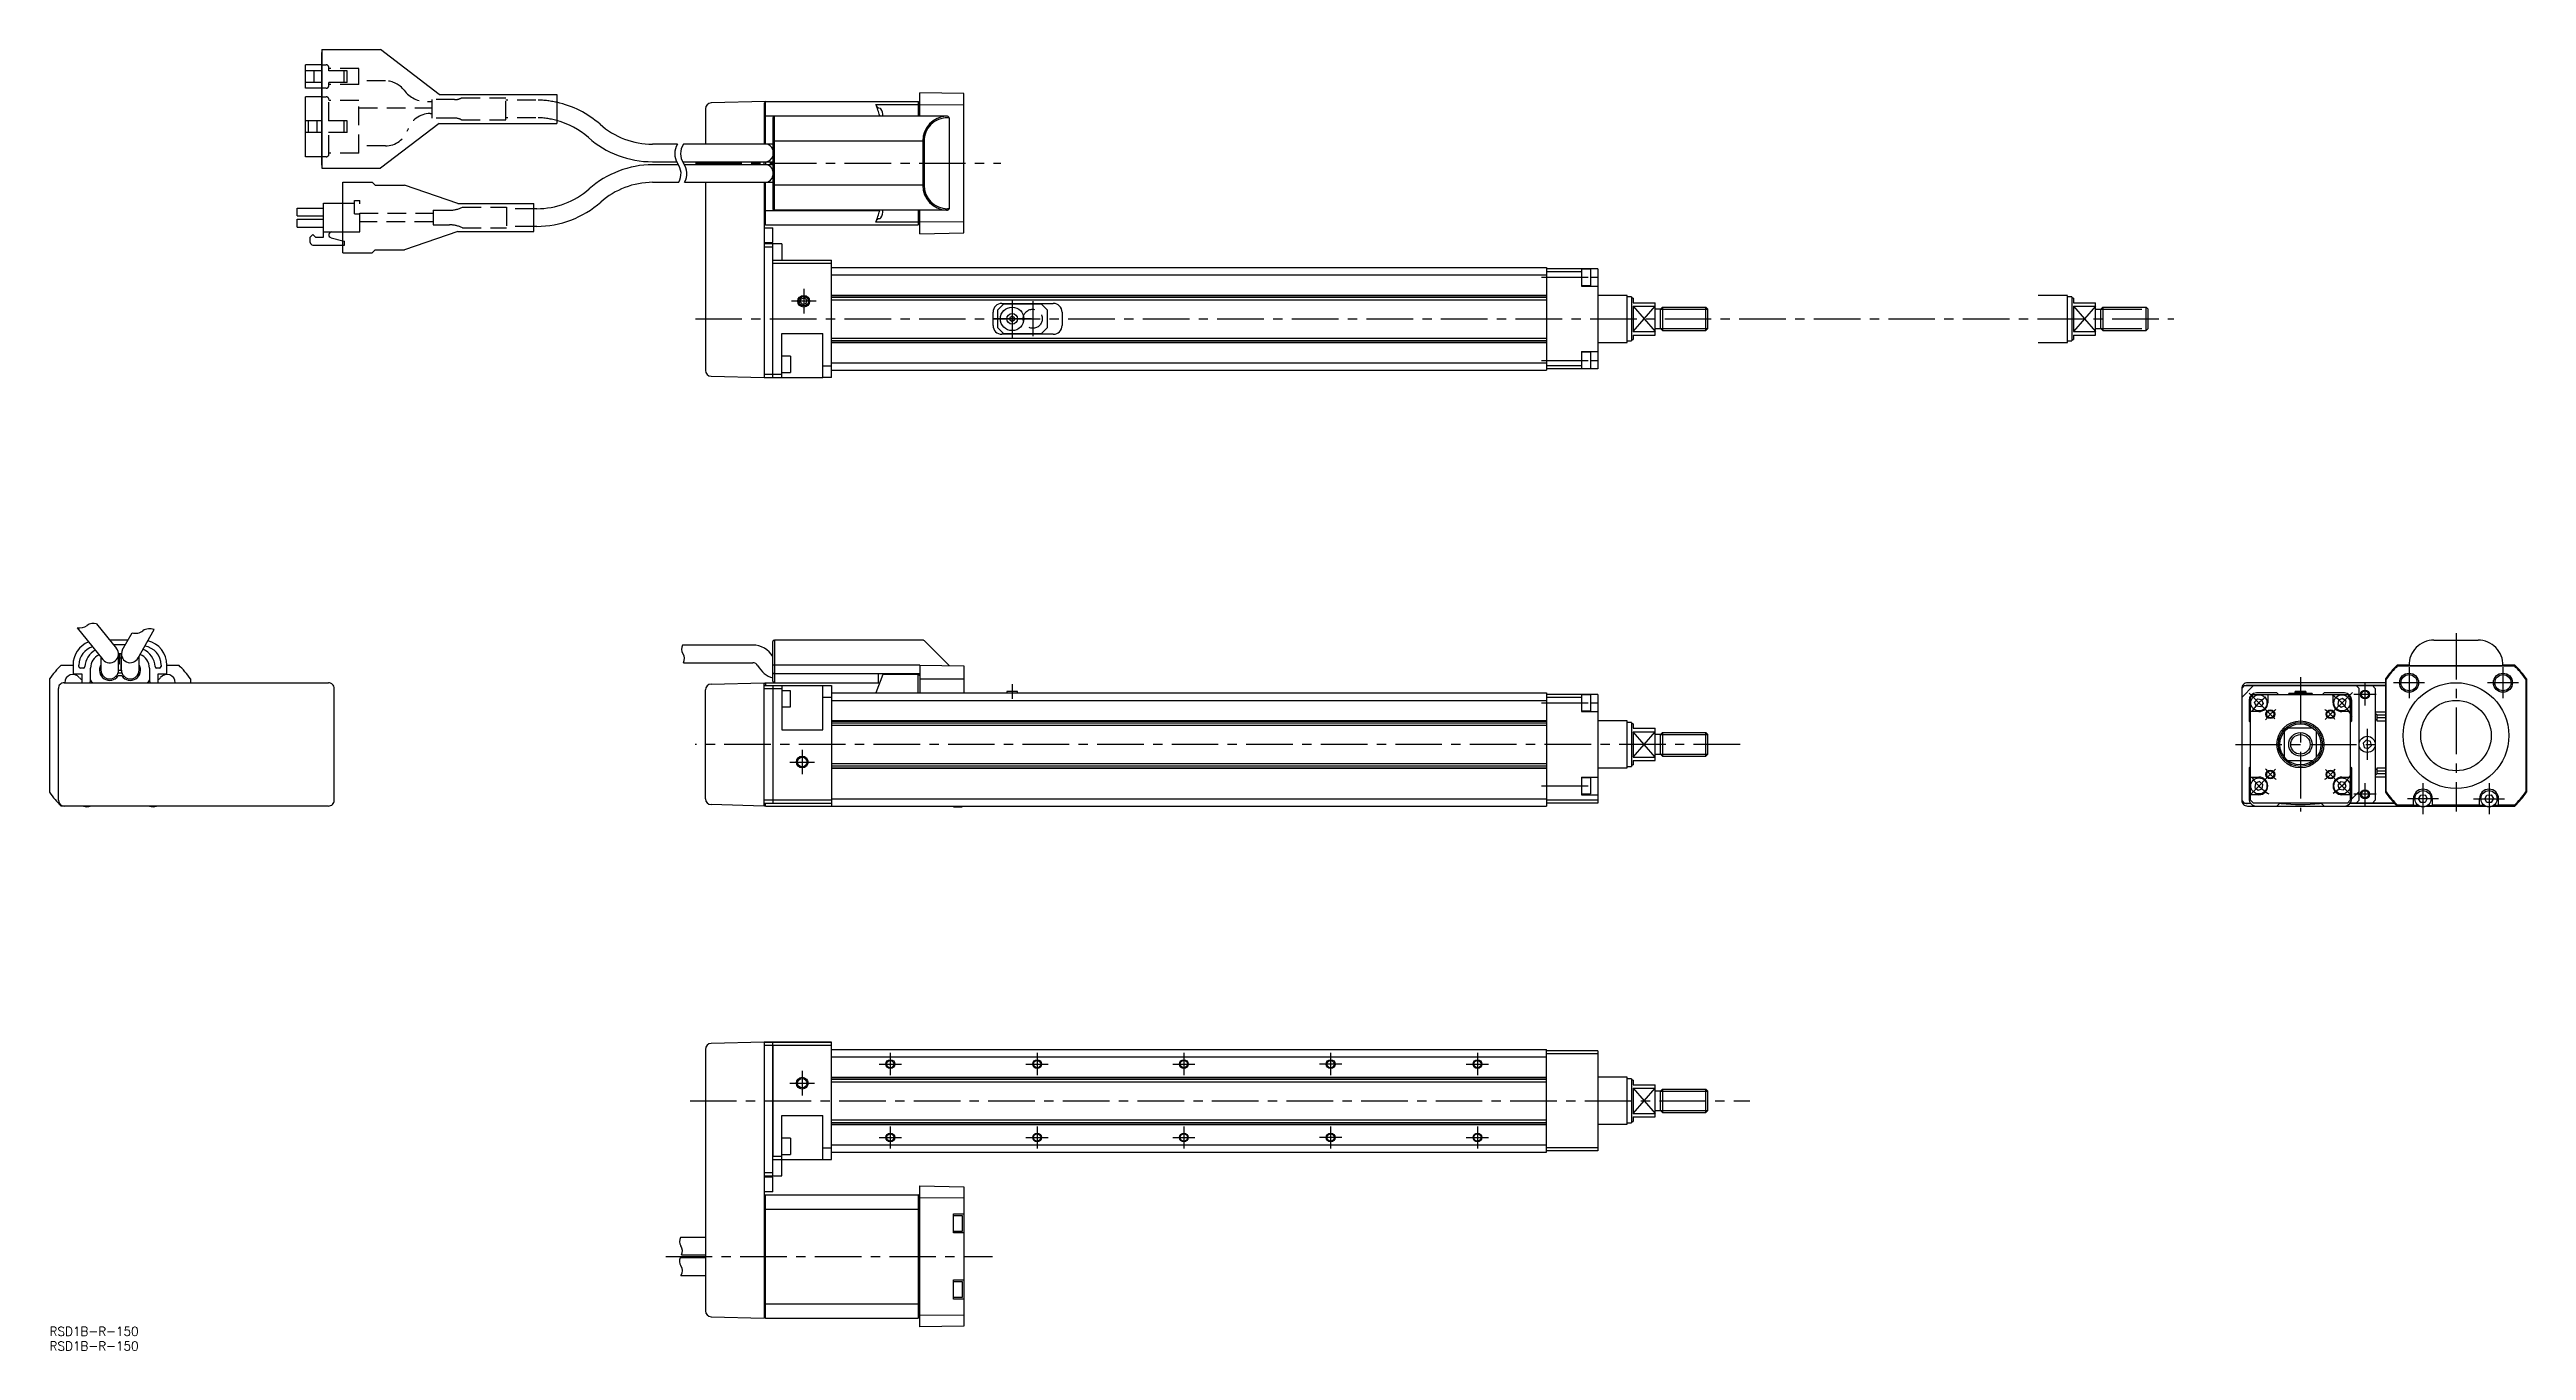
# Model space of a CAD drawing. Extents: x 0 to 844, y -8 to 435.
import ezdxf

# ---------------------------------------------------------------- set-up
doc = ezdxf.new("R2010")
doc.units = 0
doc.header["$LTSCALE"] = 0.5
for name, pattern in [('CENTER', [50.8, 31.75, -6.35, 6.35, -6.35]), ('DASHED', [19.05, 12.7, -6.35]), ('PHANTOM', [63.5, 31.75, -6.35, 6.35, -6.35, 6.35, -6.35])]:
    doc.linetypes.add(name, pattern=pattern)
for name, color, linetype in [('MSM_CENTER', 1, 'CENTER'), ('MSM_CONTINUOUS', 7, 'CONTINUOUS'), ('MSM_DASHED', 4, 'DASHED'), ('MSM_IMAGINARY', 6, 'PHANTOM'), ('MSM_NARROW', 5, 'CONTINUOUS'), ('MSM_PART_NUMBER', 7, 'CONTINUOUS')]:
    doc.layers.add(name, color=color, linetype=linetype)
doc.styles.get("Standard").update_dxf_attribs({"font": 'txt.shx', "height": 3, "bigfont": 'bigfont.shx'})

msp = doc.modelspace()

# ---------------------------------------------------------------- linework, layer by layer
at = {"layer": 'MSM_CENTER'}
for p, q in [((220, 396.27), (324.04, 396.27)), ((508.23, 357.41), (525.63, 357.41)), ((261.1, 349.27), (252.72, 349.27)), ((256.91, 353.46), (256.91, 345.08)), ((327.91, 349.81), (327.91, 336.73)), ((334.91, 349.26), (334.91, 337.34)), ((220, 343.27), (723.64, 343.27)), ((334.45, 343.27), (321.37, 343.27)), ((508.23, 329.13), (525.63, 329.13)), ((819.76, 236.29), (819.76, 175.52)), ((766.76, 221.26), (766.76, 175.47)), ((803.76, 224.66), (803.76, 214.08)), ((835.76, 224.66), (835.76, 214.08)), ((327.91, 218.87), (327.91, 213.87)), ((508.23, 212.52), (525.63, 212.52)), ((758.08, 207.05), (749.29, 215.84)), ((784.45, 216.06), (775.19, 206.8)), ((792.55, 215.37), (784.97, 215.37)), ((788.76, 219.16), (788.76, 211.58)), ((809.05, 219.37), (798.47, 219.37)), ((841.05, 219.37), (830.47, 219.37)), ((789.51, 203.66), (789.51, 193.08)), ((575.94, 198.37), (219.89, 198.37)), ((256.41, 196.56), (256.41, 188.18)), ((744.61, 198.37), (793.26, 198.37)), ((252.22, 192.37), (260.6, 192.37)), ((758.29, 189.9), (749.36, 180.97)), ((775.36, 189.78), (784.26, 180.88)), ((508.23, 184.23), (525.63, 184.23)), ((792.55, 181.37), (784.97, 181.37)), ((788.76, 185.16), (788.76, 177.58)), ((813.8, 179.87), (803.22, 179.87)), ((808.51, 185.16), (808.51, 174.58)), ((825.72, 179.87), (836.3, 179.87)), ((831.01, 185.16), (831.01, 174.58)), ((286.41, 93.29), (286.41, 85.71)), ((336.41, 93.29), (336.41, 85.71)), ((386.41, 93.29), (386.41, 85.71)), ((436.41, 93.29), (436.41, 85.71)), ((486.41, 93.29), (486.41, 85.71)), ((256.41, 87.19), (256.41, 78.81)), ((282.62, 89.5), (290.2, 89.5)), ((332.62, 89.5), (340.2, 89.5)), ((382.62, 89.5), (390.2, 89.5)), ((440.2, 89.5), (432.62, 89.5)), ((482.62, 89.5), (490.2, 89.5)), ((218.19, 77), (579.26, 77)), ((252.22, 83), (260.6, 83)), ((286.41, 68.29), (286.41, 60.71)), ((336.41, 68.29), (336.41, 60.71)), ((386.41, 68.29), (386.41, 60.71)), ((436.41, 68.29), (436.41, 60.71)), ((486.41, 68.29), (486.41, 60.71)), ((282.62, 64.5), (290.2, 64.5)), ((332.62, 64.5), (340.2, 64.5)), ((382.62, 64.5), (390.2, 64.5)), ((440.2, 64.5), (432.62, 64.5)), ((482.62, 64.5), (490.2, 64.5)), ((209.89, 24), (321.26, 24))]:
    msp.add_line(p, q, dxfattribs=at)
for radius, start, end in [(20, 126.21606, 146.00291), (20, 28.47773, 56.7106), (14.5, 125.11877, 144.88123), (14.5, 35.86848, 54.89611), (20, 213.83027, 237.33509), (14.5, 215.12577, 235.5238), (14.5, 305.11877, 324.88123), (20, 303.99132, 328.04326)]:
    msp.add_arc((766.76, 198.37), radius, start, end, dxfattribs=at)
at = {"layer": 'MSM_CONTINUOUS'}
for p, q in [((92.78, 434.97), (92.78, 394.57)), ((92.78, 434.97), (112.78, 434.97)), ((92.78, 395.57), (92.78, 433.97)), ((132.78, 419.72), (112.78, 434.97)), ((92.78, 429.77), (87.18, 429.77)), ((87.18, 421.77), (87.18, 429.77)), ((92.78, 427.77), (87.18, 427.77)), ((92.78, 423.77), (87.18, 423.77)), ((90.18, 423.77), (90.18, 427.77)), ((92.78, 421.77), (87.18, 421.77)), ((87.18, 398.42), (87.18, 418.92)), ((92.78, 418.92), (87.18, 418.92)), ((132.78, 419.72), (172.78, 419.72)), ((172.78, 419.72), (172.78, 409.82)), ((223.41, 414.8), (223.41, 402.77)), ((243.91, 417.27), (225.36, 416.8)), ((243.91, 417.27), (243.41, 416.77)), ((243.41, 416.77), (243.41, 402.77)), ((243.91, 402.77), (243.91, 417.27)), ((243.91, 417.27), (295.91, 417.27)), ((281.47, 416.28), (295.91, 416.28)), ((281.47, 416.28), (281.75, 415.73)), ((281.75, 415.73), (282.07, 415.34)), ((282.07, 415.34), (282.4, 415.11)), ((282.4, 415.11), (282.93, 415.04)), ((282.93, 415.04), (283.11, 414.93)), ((283.11, 414.93), (283.19, 414.83)), ((295.91, 417.27), (295.91, 412.27)), ((295.91, 417.27), (296.41, 416.77)), ((295.91, 416.28), (296.41, 415.91)), ((296.41, 412.27), (296.41, 420.27)), ((311.41, 420.01), (296.41, 420.27)), ((296.41, 416.27), (311.41, 416.16)), ((311.41, 372.53), (311.41, 420.01)), ((92.78, 410.67), (87.18, 410.67)), ((92.78, 406.67), (87.18, 406.67)), ((88.18, 406.67), (88.18, 410.67)), ((91.18, 406.67), (91.18, 410.67)), ((132.78, 409.82), (112.78, 394.57)), ((132.78, 409.82), (172.78, 409.82)), ((243.41, 412.26), (243.91, 412.43)), ((243.91, 412.43), (282.79, 412.43)), ((246.41, 411.77), (246.41, 380.77)), ((305.88, 412.27), (246.91, 412.27)), ((246.91, 380.27), (246.91, 412.27)), ((282.79, 412.27), (282.79, 412.43)), ((306.41, 411.77), (305.93, 411.77)), ((306.41, 411.77), (306.41, 380.77)), ((92.78, 398.42), (87.18, 398.42)), ((205.36, 402.77), (205.38, 402.77)), ((205.41, 396.77), (205.38, 396.77)), ((213.91, 402.77), (205.41, 402.77)), ((205.41, 396.77), (213.63, 396.77)), ((215.64, 396.77), (246.41, 396.77)), ((246.41, 402.77), (215.91, 402.77)), ((223.41, 395.77), (223.41, 396.77)), ((243.41, 395.77), (243.41, 396.77)), ((243.91, 396.77), (243.91, 395.77)), ((297.89, 403.77), (246.41, 403.77)), ((297.53, 403.77), (297.53, 388.77)), ((297.89, 403.77), (297.89, 388.77)), ((92.78, 394.57), (112.78, 394.57)), ((99.95, 365.77), (99.95, 389.77)), ((99.95, 389.77), (109.95, 389.77)), ((110.95, 388.77), (109.95, 389.77)), ((110.95, 388.77), (120.95, 388.77)), ((139.1, 382.57), (120.95, 388.77)), ((214.25, 395.77), (205.41, 395.77)), ((205.44, 389.77), (214.33, 389.77)), ((246.41, 395.77), (216.26, 395.77)), ((216.34, 389.77), (246.41, 389.77)), ((223.41, 389.77), (223.41, 325.74)), ((243.41, 389.77), (243.41, 323.27)), ((243.91, 375.27), (243.91, 389.77)), ((297.89, 388.77), (246.41, 388.77)), ((84.32, 381.01), (93.32, 381.01)), ((84.32, 378.31), (84.32, 381.01)), ((93.32, 382.63), (99.95, 382.63)), ((93.32, 371.11), (93.32, 382.63)), ((139.1, 382.57), (164.95, 382.57)), ((164.95, 372.97), (164.95, 382.57)), ((165.96, 380.77), (164.95, 380.77)), ((243.41, 380.28), (243.91, 380.11)), ((243.91, 380.11), (282.79, 380.11)), ((305.69, 380.27), (246.91, 380.27)), ((282.79, 380.11), (282.79, 380.27)), ((295.91, 380.27), (295.91, 375.27)), ((296.41, 372.27), (296.41, 380.27)), ((306.41, 380.77), (305.89, 380.77)), ((84.32, 378.31), (93.32, 378.31)), ((84.32, 374.53), (84.32, 377.23)), ((84.32, 377.23), (93.32, 377.23)), ((84.32, 374.53), (93.32, 374.53)), ((89.72, 372.01), (88.82, 371.11)), ((89.72, 372.01), (90.62, 371.11)), ((93.32, 372.91), (99.95, 372.91)), ((139.1, 372.97), (120.95, 366.77)), ((139.1, 372.97), (164.95, 372.97)), ((165.96, 374.77), (164.95, 374.77)), ((243.41, 375.77), (243.91, 375.27)), ((243.41, 374.27), (246.41, 374.27)), ((243.91, 375.27), (295.91, 375.27)), ((246.41, 369.27), (246.41, 374.27)), ((281.47, 376.25), (281.75, 376.81)), ((281.47, 376.25), (295.91, 376.25)), ((281.75, 376.81), (282.07, 377.2)), ((282.07, 377.2), (282.4, 377.42)), ((282.4, 377.42), (282.93, 377.49)), ((282.93, 377.49), (283.11, 377.6)), ((283.11, 377.6), (283.19, 377.7)), ((296.41, 376.63), (295.91, 376.25)), ((296.41, 375.77), (295.91, 375.27)), ((296.41, 376.27), (311.41, 376.37)), ((296.41, 375.76), (296.41, 375.76)), ((296.41, 372.27), (311.41, 372.53)), ((88.82, 369.31), (88.82, 371.11)), ((89.72, 368.41), (99.95, 368.41)), ((90.62, 371.11), (93.32, 371.11)), ((95.88, 370.91), (99.95, 369.87)), ((99.95, 365.77), (109.95, 365.77)), ((110.95, 366.77), (109.95, 365.77)), ((110.95, 366.77), (120.95, 366.77)), ((243.41, 369.27), (246.41, 369.27)), ((249.41, 368.77), (243.41, 368.77)), ((243.41, 367.77), (246.41, 367.77)), ((246.41, 323.27), (246.41, 368.77)), ((246.41, 363.27), (266.41, 363.27)), ((249.41, 368.77), (249.41, 363.27)), ((266.41, 323.27), (266.41, 363.27)), ((246.41, 362.27), (266.41, 362.27)), ((266.41, 360.77), (509.91, 360.77)), ((266.41, 358.27), (509.91, 358.27)), ((509.91, 360.77), (509.91, 325.77)), ((527.41, 360.27), (509.91, 360.27)), ((521.91, 359.27), (509.91, 359.27)), ((521.91, 360.27), (521.91, 354.41)), ((524.91, 360.16), (521.91, 360.16)), ((524.91, 360.16), (521.91, 360.16)), ((521.91, 354.66), (524.91, 354.66)), ((521.91, 354.66), (524.91, 354.66)), ((521.91, 354.41), (527.41, 354.41)), ((524.91, 360.16), (524.91, 354.66)), ((524.91, 357.41), (527.41, 357.41)), ((527.41, 360.27), (527.41, 326.27)), ((255.81, 348.92), (256.06, 350.05)), ((255.81, 348.92), (256.66, 348.14)), ((256.06, 350.05), (257.16, 350.4)), ((257.77, 348.49), (256.66, 348.14)), ((258.01, 349.62), (257.16, 350.4)), ((257.77, 348.49), (258.01, 349.62)), ((266.41, 351.35), (509.91, 351.35)), ((266.41, 351.21), (509.91, 351.21)), ((266.41, 350.63), (509.91, 350.63)), ((266.41, 349.79), (509.91, 349.79)), ((324.91, 348.27), (322.91, 346.27)), ((322.91, 346.27), (322.91, 340.27)), ((324.41, 348.52), (341.91, 348.52)), ((337.91, 348.27), (324.91, 348.27)), ((339.91, 346.27), (337.91, 348.27)), ((339.91, 340.27), (339.91, 346.27)), ((537.41, 351.27), (527.41, 351.27)), ((537.41, 343.27), (537.41, 351.27)), ((538.91, 350.77), (537.41, 350.77)), ((538.91, 350.77), (538.91, 335.77)), ((539.41, 350.27), (538.91, 350.27)), ((539.41, 350.27), (539.41, 348.77)), ((539.41, 348.77), (546.91, 348.77)), ((539.41, 347.6), (546.91, 347.6)), ((539.41, 347.6), (539.41, 338.94)), ((546.91, 337.77), (546.91, 348.77)), ((548.74, 346.59), (546.91, 346.59)), ((549.41, 347.27), (548.74, 346.59)), ((548.74, 339.95), (548.74, 346.59)), ((549.41, 347.27), (549.41, 339.27)), ((549.41, 347.27), (564.24, 347.27)), ((564.24, 339.27), (564.24, 347.27)), ((564.24, 347.27), (564.91, 346.59)), ((564.91, 339.95), (564.91, 346.59)), ((249.41, 338.27), (263.41, 338.27)), ((249.41, 323.27), (249.41, 338.27)), ((263.41, 323.27), (263.41, 338.27)), ((321.41, 341.02), (321.41, 345.52)), ((322.91, 340.27), (324.91, 338.27)), ((341.91, 338.02), (324.41, 338.02)), ((324.91, 338.27), (337.91, 338.27)), ((327.91, 344.13), (327.16, 343.7)), ((327.16, 343.7), (327.16, 342.84)), ((327.16, 342.84), (327.91, 342.4)), ((328.66, 343.7), (327.91, 344.13)), ((327.91, 342.4), (328.66, 342.84)), ((328.66, 342.84), (328.66, 343.7)), ((337.91, 338.27), (339.91, 340.27)), ((344.91, 345.52), (344.91, 341.02)), ((537.41, 335.27), (537.41, 343.27)), ((539.41, 338.94), (546.91, 338.94)), ((539.41, 337.77), (546.91, 337.77)), ((539.41, 337.77), (539.41, 336.27)), ((546.91, 339.95), (548.74, 339.95)), ((549.41, 339.27), (548.74, 339.95)), ((549.41, 339.27), (564.24, 339.27)), ((564.91, 339.95), (564.24, 339.27)), ((252.41, 330.52), (249.41, 330.52)), ((252.41, 330.52), (252.41, 325.02)), ((266.41, 336.75), (509.91, 336.75)), ((266.41, 335.91), (509.91, 335.91)), ((266.41, 335.33), (509.91, 335.33)), ((266.41, 335.19), (509.91, 335.19)), ((521.91, 332.13), (527.41, 332.13)), ((521.91, 332.13), (521.91, 326.27)), ((524.91, 331.88), (521.91, 331.88)), ((524.91, 331.88), (524.91, 326.38)), ((524.91, 329.13), (527.41, 329.13)), ((527.41, 335.27), (537.41, 335.27)), ((537.41, 335.77), (538.91, 335.77)), ((538.91, 336.27), (539.41, 336.27)), ((225.36, 323.74), (243.41, 323.27)), ((249.41, 324.27), (243.41, 324.27)), ((243.41, 323.27), (263.41, 323.27)), ((249.41, 325.02), (252.41, 325.02)), ((263.41, 327.27), (266.41, 327.27)), ((266.41, 323.27), (263.41, 323.27)), ((266.41, 328.27), (509.91, 328.27)), ((266.41, 325.77), (509.91, 325.77)), ((521.91, 327.27), (509.91, 327.27)), ((527.41, 326.27), (509.91, 326.27)), ((521.91, 326.38), (524.91, 326.38)), ((9.43, 238.1), (18.17, 227.29)), ((16.05, 239.45), (22.83, 231.06)), ((24.78, 230.44), (28.11, 236.39)), ((30.05, 227.6), (35.6, 237.51)), ((17.5, 228.11), (17.5, 223.67)), ((26.7, 233.87), (20.56, 233.87)), ((21.77, 232.37), (25.86, 232.37)), ((23.49, 229.37), (24.51, 229.37)), ((23.5, 223.67), (23.5, 229.17)), ((23.75, 229.37), (23.75, 225.67)), ((23.75, 227.87), (24.25, 227.87)), ((24.25, 229.37), (24.25, 223.57)), ((24.5, 223.67), (24.5, 229.17)), ((30.5, 223.67), (30.5, 228.4)), ((239.55, 232.17), (215.63, 232.17)), ((246.41, 219.87), (246.41, 233.38)), ((297.53, 233.87), (246.91, 233.87)), ((246.91, 233.87), (246.91, 219.37)), ((297.89, 233.73), (306.41, 225.2)), ((812.26, 233.87), (827.26, 233.87)), ((0, 220.65), (0, 182.1)), ((4, 225.37), (8, 225.37)), ((8, 225.37), (8, 222.37)), ((8, 222.37), (11, 222.37)), ((10, 224.87), (10, 225.37)), ((11.52, 224.37), (10.5, 224.37)), ((11, 222.37), (11, 219.37)), ((14, 219.87), (14, 224.37)), ((17.5, 223.57), (17, 223.57)), ((17.71, 222.57), (17.18, 222.57)), ((24.71, 222.57), (23.29, 222.57)), ((24.63, 221.67), (23.37, 221.67)), ((23.75, 225.67), (23.5, 225.67)), ((24.5, 223.57), (23.5, 223.57)), ((30.82, 222.57), (30.29, 222.57)), ((31, 223.57), (30.5, 223.57)), ((34, 224.37), (34, 219.87)), ((37.5, 224.37), (36.48, 224.37)), ((37, 222.37), (40, 222.37)), ((37, 219.37), (37, 222.37)), ((38, 225.37), (38, 224.87)), ((40, 222.37), (40, 225.37)), ((40, 225.37), (44, 225.37)), ((48, 220.65), (48, 219.37)), ((215.94, 226.17), (239.55, 226.17)), ((296.41, 225.37), (246.41, 225.37)), ((296.41, 222.37), (246.91, 222.37)), ((283.81, 222.17), (281.52, 215.87)), ((282.41, 219.37), (282.41, 222.37)), ((295.91, 222.17), (283.81, 222.17)), ((294.51, 222.37), (294.51, 222.17)), ((296.41, 221.67), (295.91, 222.17)), ((295.91, 215.87), (295.91, 222.17)), ((296.41, 225.37), (296.41, 215.87)), ((296.41, 225.37), (311.41, 225.11)), ((311.41, 220.57), (296.41, 220.62)), ((311.41, 225.11), (311.41, 215.87)), ((795.76, 220.65), (795.76, 182.1)), ((796.02, 220.57), (795.76, 220.65)), ((796.02, 182.18), (796.02, 220.57)), ((803.76, 225.37), (799.76, 225.37)), ((799.76, 225.37), (799.87, 225.11)), ((799.87, 225.11), (839.66, 225.11)), ((804.26, 225.2), (835.26, 225.2)), ((807.01, 219.46), (806.96, 219.46)), ((806.96, 219.46), (806.96, 218.81)), ((832.51, 219.46), (832.56, 219.46)), ((832.56, 219.46), (832.56, 218.81)), ((839.76, 225.37), (835.76, 225.37)), ((839.66, 225.11), (839.76, 225.37)), ((843.76, 220.65), (843.5, 220.57)), ((843.5, 220.57), (843.5, 182.18)), ((843.76, 220.65), (843.76, 182.1)), ((3, 179.37), (3, 217.38)), ((5, 219.37), (95, 219.37)), ((97, 179.37), (97, 217.37)), ((223.41, 179.85), (223.41, 216.9)), ((225.36, 218.9), (243.41, 219.37)), ((243.41, 218.87), (243.91, 219.37)), ((243.41, 177.37), (243.41, 219.37)), ((243.41, 218.37), (266.41, 218.37)), ((243.41, 217.38), (249.41, 217.37)), ((243.91, 219.37), (282.79, 219.37)), ((243.91, 219.37), (243.91, 218.37)), ((246.41, 218.37), (246.41, 178.37)), ((249.41, 218.37), (249.41, 203.37)), ((252.41, 216.62), (249.41, 216.62)), ((249.41, 211.12), (252.41, 211.12)), ((252.41, 211.12), (252.41, 216.62)), ((263.41, 203.37), (263.41, 218.37)), ((266.41, 214.37), (263.41, 214.37)), ((266.41, 218.37), (266.41, 177.37)), ((266.41, 215.87), (509.91, 215.87)), ((266.41, 213.37), (509.91, 213.37)), ((325.25, 215.87), (326.11, 215.97)), ((329.71, 216.37), (326.11, 216.37)), ((326.11, 216.37), (326.11, 215.97)), ((326.11, 215.97), (329.71, 215.97)), ((329.71, 215.97), (329.71, 216.37)), ((329.71, 215.97), (330.58, 215.87)), ((509.91, 215.87), (509.91, 177.37)), ((527.41, 215.37), (509.91, 215.37)), ((521.91, 214.37), (509.91, 214.37)), ((521.91, 215.37), (521.91, 209.52)), ((524.91, 215.27), (521.91, 215.27)), ((524.91, 215.27), (524.91, 209.77)), ((524.91, 212.52), (527.41, 212.52)), ((527.41, 215.37), (527.41, 178.37)), ((750.76, 218.37), (746.76, 214.37)), ((747.76, 218.37), (746.76, 217.37)), ((746.76, 217.37), (746.76, 179.37)), ((747.76, 218.37), (795.76, 218.37)), ((748.66, 218.47), (795.76, 218.47)), ((784.72, 218.45), (748.68, 218.45)), ((795.76, 219.37), (748.76, 219.37)), ((749.26, 213.37), (749.26, 206.46)), ((749.76, 214.37), (750.76, 215.37)), ((749.76, 179.37), (749.76, 214.37)), ((750.76, 215.37), (782.76, 215.37)), ((751.16, 212.76), (752.1, 213.9)), ((751.68, 211.38), (751.16, 212.76)), ((753.14, 211.13), (751.68, 211.38)), ((758.68, 215.87), (751.76, 215.87)), ((752.1, 213.9), (753.56, 213.66)), ((754.08, 212.27), (753.14, 211.13)), ((753.56, 213.66), (754.08, 212.27)), ((755.62, 215.37), (755.62, 212.52)), ((759.26, 215.37), (758.82, 215.82)), ((762.76, 215.72), (764.96, 215.97)), ((762.8, 215.37), (762.76, 215.72)), ((770.76, 215.72), (762.76, 215.72)), ((764.96, 215.97), (764.96, 216.37)), ((768.56, 216.37), (764.96, 216.37)), ((768.56, 215.97), (764.96, 215.97)), ((768.56, 216.37), (768.56, 215.97)), ((768.56, 215.97), (770.76, 215.72)), ((770.76, 215.72), (770.72, 215.37)), ((774.7, 215.82), (774.26, 215.37)), ((781.76, 215.87), (774.85, 215.87)), ((777.9, 212.52), (777.9, 215.37)), ((779.77, 213.46), (779.52, 212)), ((779.52, 212), (780.66, 211.06)), ((781.15, 213.97), (779.77, 213.46)), ((780.66, 211.06), (782.04, 211.57)), ((782.29, 213.03), (781.15, 213.97)), ((782.04, 211.57), (782.29, 213.03)), ((782.76, 215.37), (783.76, 214.37)), ((783.76, 214.37), (783.76, 179.37)), ((784.26, 206.46), (784.26, 213.37)), ((784.76, 218.41), (784.72, 218.45)), ((784.72, 218.37), (784.72, 218.45)), ((792.76, 218.41), (784.76, 218.41)), ((784.76, 218.41), (784.76, 218.37)), ((785.76, 218.37), (786.76, 217.37)), ((786.76, 214.37), (786.76, 217.37)), ((786.76, 179.37), (786.76, 214.37)), ((791.26, 218.37), (792.26, 217.37)), ((792.26, 217.37), (792.26, 179.37)), ((792.8, 218.45), (792.76, 218.41)), ((792.76, 218.37), (792.76, 218.41)), ((795.76, 218.45), (792.8, 218.45)), ((792.8, 218.45), (792.8, 218.37)), ((249.41, 203.37), (263.41, 203.37)), ((266.41, 206.46), (509.91, 206.46)), ((266.41, 206.32), (509.91, 206.32)), ((266.41, 205.73), (509.91, 205.73)), ((266.41, 204.89), (509.91, 204.89)), ((521.91, 209.77), (524.91, 209.77)), ((521.91, 209.52), (527.41, 209.52)), ((537.41, 206.37), (527.41, 206.37)), ((537.41, 190.37), (537.41, 206.37)), ((538.91, 205.87), (537.41, 205.87)), ((538.91, 205.87), (538.91, 190.87)), ((539.41, 205.37), (538.91, 205.37)), ((539.41, 205.37), (539.41, 203.87)), ((539.41, 203.87), (546.91, 203.87)), ((539.41, 202.7), (546.91, 202.7)), ((539.41, 202.7), (539.41, 194.04)), ((546.91, 192.87), (546.91, 203.87)), ((749.32, 206.32), (749.76, 205.87)), ((752.62, 209.52), (749.76, 209.52)), ((761.26, 202.7), (761.26, 194.04)), ((771.09, 203.87), (762.43, 203.87)), ((772.26, 194.04), (772.26, 202.7)), ((783.76, 209.52), (780.9, 209.52)), ((783.76, 205.87), (784.2, 206.32)), ((795.76, 209.37), (792.26, 209.37)), ((792.76, 208.42), (792.26, 208.92)), ((792.26, 206.87), (792.76, 206.87)), ((792.76, 208.42), (792.76, 206.42)), ((792.76, 208.42), (795.76, 208.42)), ((795.76, 207.42), (792.76, 207.42)), ((792.76, 206.42), (795.76, 206.42)), ((548.74, 201.7), (546.91, 201.7)), ((546.91, 195.05), (548.74, 195.05)), ((549.41, 202.37), (548.74, 201.7)), ((548.74, 195.05), (548.74, 201.7)), ((549.41, 194.37), (548.74, 195.05)), ((549.41, 202.37), (549.41, 194.37)), ((549.41, 202.37), (564.24, 202.37)), ((549.41, 194.37), (564.24, 194.37)), ((564.24, 194.37), (564.24, 202.37)), ((564.24, 202.37), (564.91, 201.7)), ((564.91, 195.05), (564.24, 194.37)), ((564.91, 195.05), (564.91, 201.7)), ((789.16, 199.81), (788.09, 198.79)), ((788.09, 198.79), (788.44, 197.35)), ((788.44, 197.35), (789.86, 196.94)), ((790.58, 199.4), (789.16, 199.81)), ((789.86, 196.94), (790.93, 197.96)), ((790.93, 197.96), (790.58, 199.4)), ((266.41, 191.85), (509.91, 191.85)), ((266.41, 191.02), (509.91, 191.02)), ((266.41, 190.43), (509.91, 190.43)), ((266.41, 190.29), (509.91, 190.29)), ((521.91, 187.23), (527.41, 187.23)), ((521.91, 187.23), (521.91, 181.23)), ((524.91, 186.98), (521.91, 186.98)), ((524.91, 186.98), (521.91, 186.98)), ((524.91, 186.98), (524.91, 181.48)), ((524.91, 186.98), (524.91, 181.48)), ((527.41, 190.37), (537.41, 190.37)), ((537.41, 190.87), (538.91, 190.87)), ((538.91, 191.37), (539.41, 191.37)), ((539.41, 194.04), (546.91, 194.04)), ((539.41, 192.87), (546.91, 192.87)), ((539.41, 192.87), (539.41, 191.37)), ((749.26, 190.29), (749.26, 179.87)), ((749.76, 190.87), (749.32, 190.43)), ((749.76, 187.23), (752.62, 187.23)), ((752.87, 185.69), (751.48, 185.17)), ((754.01, 184.75), (752.87, 185.69)), ((762.43, 192.87), (771.09, 192.87)), ((780.9, 187.23), (783.76, 187.23)), ((784.2, 190.43), (783.76, 190.87)), ((784.26, 179.87), (784.26, 190.29)), ((792.76, 189.87), (792.26, 189.87)), ((792.76, 188.32), (792.26, 187.82)), ((792.26, 187.37), (795.76, 187.37)), ((792.76, 190.32), (792.76, 188.32)), ((795.76, 190.32), (792.76, 190.32)), ((792.76, 189.32), (795.76, 189.32)), ((795.76, 188.32), (792.76, 188.32)), ((95, 177.37), (4, 177.37)), ((243.41, 177.37), (225.36, 177.85)), ((266.41, 179.37), (243.41, 179.37)), ((243.41, 178.37), (266.41, 178.37)), ((243.91, 177.37), (243.41, 177.87)), ((243.91, 177.37), (243.91, 178.37)), ((243.91, 177.37), (509.91, 177.37)), ((266.41, 179.87), (509.91, 179.87)), ((307.91, 177.37), (307.91, 177.12)), ((307.91, 177.12), (307.91, 177.37)), ((310.91, 177.37), (310.91, 177.12)), ((310.91, 177.12), (310.91, 177.37)), ((320.93, 177.37), (320.91, 177.37)), ((527.41, 179.37), (509.91, 179.37)), ((527.41, 178.37), (509.91, 178.37)), ((521.91, 181.48), (524.91, 181.48)), ((521.91, 181.48), (524.91, 181.48)), ((521.91, 181.23), (527.41, 181.23)), ((747.76, 178.37), (746.76, 179.37)), ((747.76, 178.37), (749.76, 178.37)), ((749.84, 178.27), (748.66, 178.27)), ((748.68, 178.3), (749.82, 178.3)), ((748.76, 177.37), (807.37, 177.37)), ((752.62, 181.23), (749.76, 181.23)), ((750.76, 178.37), (749.76, 179.37)), ((782.76, 178.37), (750.76, 178.37)), ((751.48, 185.17), (751.24, 183.72)), ((751.24, 183.72), (752.37, 182.78)), ((752.37, 182.78), (753.76, 183.29)), ((753.76, 183.29), (754.01, 184.75)), ((758.82, 177.43), (759.41, 178.02)), ((760.45, 178.27), (759.85, 178.27)), ((759.95, 178.3), (760.28, 178.3)), ((773.68, 178.27), (773.07, 178.27)), ((773.25, 178.3), (773.57, 178.3)), ((774.12, 178.02), (774.7, 177.43)), ((780.39, 185.62), (779.45, 184.48)), ((779.45, 184.48), (779.96, 183.09)), ((779.96, 183.09), (781.42, 182.85)), ((781.85, 185.37), (780.39, 185.62)), ((783.76, 181.23), (780.9, 181.23)), ((781.42, 182.85), (782.36, 183.99)), ((782.36, 183.99), (781.85, 185.37)), ((783.76, 179.37), (782.76, 178.37)), ((798.86, 178.27), (783.68, 178.27)), ((783.7, 178.3), (784.72, 178.3)), ((798.76, 178.37), (783.76, 178.37)), ((784.26, 179.87), (786.76, 182.37)), ((784.72, 178.3), (784.72, 178.37)), ((784.72, 178.3), (784.76, 178.34)), ((784.76, 178.34), (784.76, 178.37)), ((784.76, 178.34), (792.76, 178.34)), ((785.76, 178.37), (786.76, 179.37)), ((792.26, 179.37), (791.26, 178.37)), ((792.76, 178.34), (792.76, 178.37)), ((792.76, 178.34), (792.8, 178.3)), ((792.8, 178.37), (792.8, 178.3)), ((792.8, 178.3), (798.84, 178.3)), ((795.76, 182.1), (796.02, 182.18)), ((799.87, 177.64), (799.76, 177.37)), ((805.26, 177.64), (799.87, 177.64)), ((805.26, 177.58), (805.26, 179.87)), ((807, 177.58), (805.26, 177.58)), ((807.04, 179.83), (807.74, 181.13)), ((807.81, 178.57), (807.04, 179.83)), ((807.74, 181.13), (809.22, 181.17)), ((809.29, 178.62), (807.81, 178.57)), ((809.22, 181.17), (809.99, 179.91)), ((809.99, 179.91), (809.29, 178.62)), ((809.66, 177.37), (829.87, 177.37)), ((810.02, 177.58), (811.76, 177.58)), ((811.76, 177.58), (811.76, 179.87)), ((827.76, 177.64), (811.76, 177.64)), ((819.76, 177.87), (819.76, 177.87)), ((827.76, 177.58), (827.76, 179.87)), ((829.5, 177.58), (827.76, 177.58)), ((829.54, 179.83), (830.24, 181.13)), ((830.31, 178.57), (829.54, 179.83)), ((830.24, 181.13), (831.72, 181.17)), ((831.79, 178.62), (830.31, 178.57)), ((831.72, 181.17), (832.49, 179.91)), ((832.49, 179.91), (831.79, 178.62)), ((832.16, 177.37), (839.76, 177.37)), ((834.26, 177.58), (832.52, 177.58)), ((834.26, 177.58), (834.26, 179.87)), ((839.66, 177.64), (834.26, 177.64)), ((839.76, 177.37), (839.66, 177.64)), ((843.5, 182.18), (843.76, 182.1)), ((307.91, 177.12), (310.91, 177.12)), ((310.91, 177.12), (307.91, 177.12)), ((223.41, 94.53), (223.41, 5.47)), ((243.41, 97), (225.36, 96.53)), ((266.41, 97), (243.41, 97)), ((243.41, 97), (266.41, 97)), ((243.41, 97), (243.41, 3)), ((243.41, 96), (266.41, 96)), ((246.41, 51.5), (246.41, 97)), ((246.41, 96), (246.41, 58)), ((266.41, 57), (266.41, 97)), ((266.41, 94.5), (509.91, 94.5)), ((509.91, 59.5), (509.91, 94.5)), ((527.41, 94), (509.91, 94)), ((527.41, 93), (509.91, 93)), ((527.41, 94), (527.41, 60)), ((266.41, 92), (509.91, 92)), ((266.41, 85.08), (509.91, 85.08)), ((266.41, 84.94), (509.91, 84.94)), ((537.41, 85), (527.41, 85)), ((537.41, 69), (537.41, 85)), ((538.91, 84.5), (537.41, 84.5)), ((538.91, 84.5), (538.91, 69.5)), ((266.41, 84.36), (509.91, 84.36)), ((266.41, 83.52), (509.91, 83.52)), ((539.41, 84), (538.91, 84)), ((539.41, 84), (539.41, 82.5)), ((539.41, 82.5), (546.91, 82.5)), ((539.41, 81.33), (546.91, 81.33)), ((539.41, 81.33), (539.41, 72.67)), ((546.91, 71.5), (546.91, 82.5)), ((548.74, 80.32), (546.91, 80.32)), ((549.41, 81), (548.74, 80.32)), ((548.74, 73.68), (548.74, 80.32)), ((549.41, 81), (549.41, 73)), ((549.41, 81), (564.24, 81)), ((564.24, 73), (564.24, 81)), ((564.24, 81), (564.91, 80.32)), ((564.91, 73.68), (564.91, 80.32)), ((249.41, 72), (263.41, 72)), ((249.41, 51.5), (249.41, 72)), ((263.41, 57), (263.41, 72)), ((266.41, 70.48), (509.91, 70.48)), ((266.41, 69.64), (509.91, 69.64)), ((266.41, 69.06), (509.91, 69.06)), ((266.41, 68.92), (509.91, 68.92)), ((527.41, 69), (537.41, 69)), ((537.41, 69.5), (538.91, 69.5)), ((538.91, 70), (539.41, 70)), ((539.41, 72.67), (546.91, 72.67)), ((539.41, 71.5), (546.91, 71.5)), ((539.41, 71.5), (539.41, 70)), ((546.91, 73.68), (548.74, 73.68)), ((549.41, 73), (548.74, 73.68)), ((549.41, 73), (564.24, 73)), ((564.91, 73.68), (564.24, 73)), ((252.41, 64.25), (249.41, 64.25)), ((252.41, 64.25), (252.41, 58.75)), ((263.41, 61), (266.41, 61)), ((266.41, 62), (509.91, 62)), ((266.41, 59.5), (509.91, 59.5)), ((527.41, 61), (509.91, 61)), ((527.41, 60), (509.91, 60)), ((246.41, 52.5), (243.41, 52.5)), ((243.41, 51.5), (249.41, 51.5)), ((246.41, 51), (243.41, 51)), ((249.41, 58), (246.41, 58)), ((246.41, 57), (266.41, 57)), ((246.41, 46), (246.41, 51)), ((249.41, 58.75), (252.41, 58.75)), ((246.41, 46), (243.41, 46)), ((243.41, 44.5), (243.91, 45)), ((243.91, 45), (295.91, 45)), ((243.91, 3), (243.91, 45)), ((295.91, 45), (295.91, 3)), ((296.41, 44.5), (295.91, 45)), ((296.41, 0), (296.41, 48)), ((296.41, 48), (311.41, 47.74)), ((311.41, 43.89), (296.41, 44)), ((311.41, 47.74), (311.41, 0.26)), ((243.91, 40.16), (243.41, 39.99)), ((243.91, 40.16), (295.91, 40.16)), ((296.41, 39.99), (295.91, 40.16)), ((307.91, 32), (307.91, 38.5)), ((307.91, 38.5), (311.41, 38.5)), ((307.91, 38), (310.91, 38)), ((310.91, 38), (310.91, 32.5)), ((223.41, 30.5), (214.92, 30.5)), ((310.91, 32.5), (307.91, 32.5)), ((311.41, 32), (307.91, 32)), ((223.41, 23.5), (214.81, 23.5)), ((215.08, 17.5), (223.41, 17.5)), ((215.24, 24.5), (223.41, 24.5)), ((307.91, 9.5), (307.91, 16)), ((307.91, 16), (311.41, 16)), ((307.91, 15.5), (310.91, 15.5)), ((310.91, 10), (307.91, 10)), ((311.41, 9.5), (307.91, 9.5)), ((310.91, 15.5), (310.91, 10)), ((225.36, 3.47), (243.41, 3)), ((243.91, 7.84), (243.41, 8.01)), ((243.91, 3), (243.41, 3.5)), ((243.91, 7.84), (295.91, 7.84)), ((243.91, 3), (295.91, 3)), ((296.41, 8.01), (295.91, 7.84)), ((296.41, 3.5), (295.91, 3)), ((296.41, 4), (311.41, 4.11)), ((296.41, 3.5), (296.41, 3.5)), ((311.41, 0.26), (296.41, 0))]:
    msp.add_line(p, q, dxfattribs=at)
for centre, radius in [((256.91, 349.27), 1.62), ((327.91, 343.27), 4), ((327.91, 343.27), 1.8), ((327.91, 343.27), 0.75), ((803.76, 219.37), 3.25), ((803.76, 219.37), 2.75), ((835.76, 219.37), 3.25), ((835.76, 219.37), 2.75), ((752.62, 212.52), 2.75), ((780.9, 212.52), 2.75), ((788.76, 215.37), 1.23), ((819.76, 201.37), 18), ((819.76, 201.37), 12), ((756.51, 208.63), 1.23), ((766.76, 198.37), 8), ((766.76, 198.37), 7.5), ((766.76, 198.37), 7), ((777.02, 208.63), 1.23), ((766.76, 198.37), 4), ((789.51, 198.37), 2.75), ((256.41, 192.37), 1.62), ((752.62, 184.23), 2.75), ((756.51, 188.12), 1.23), ((777.02, 188.12), 1.23), ((780.9, 184.23), 2.75), ((788.76, 181.37), 1.23), ((808.51, 179.87), 2.75), ((831.01, 179.87), 2.75), ((256.41, 83), 1.62), ((286.41, 89.5), 1.23), ((336.41, 89.5), 1.23), ((386.41, 89.5), 1.23), ((436.41, 89.5), 1.23), ((486.41, 89.5), 1.23), ((286.41, 64.5), 1.23), ((336.41, 64.5), 1.23), ((386.41, 64.5), 1.23), ((436.41, 64.5), 1.23), ((486.41, 64.5), 1.23)]:
    msp.add_circle(centre, radius, dxfattribs=at)
for centre, radius, start, end in [((165.69, 384.77), 33, 48.59038, 77.60702), ((225.41, 414.8), 2, 91.5, 180), ((250.94, 403.65), 33.04, 15.40908, 22.47585), ((280.08, 412.72), 3.76, 353.03387, 34.11798), ((165.69, 384.77), 27, 48.59038, 74.79294), ((205.38, 429.77), 33, 228.59038, 270), ((205.38, 429.77), 27, 228.59045, 270.0713), ((246.91, 411.77), 0.5, 90, 180), ((305.79, 404.01), 8.26, 91.78832, 181.68309), ((305.89, 403.77), 8, 89.68916, 179.99937), ((305.79, 411.63), 0.641, 12.06771, 98.35191), ((243.82, 400.07), 2.7, 16.21062, 87.34223), ((243.82, 399.47), 2.7, 272.65768, 343.78937), ((205.65, 362.77), 33, 90.40961, 131.40962), ((205.65, 362.77), 27, 90.45238, 131.40962), ((243.84, 393.16), 2.61, 9.27295, 87.89588), ((243.87, 392.33), 2.56, 271.53459, 353.30608), ((305.79, 388.53), 8.26, 178.31691, 268.21168), ((305.89, 388.77), 8, 180.00004, 269.99999), ((165.96, 407.77), 27, 270, 311.40962), ((165.96, 407.77), 33, 270, 311.40962), ((246.91, 380.77), 0.5, 180, 270), ((250.94, 388.88), 33.04, 337.52415, 344.59092), ((280.08, 379.81), 3.76, 325.88202, 6.96613), ((305.79, 380.9), 0.641, 261.64809, 347.93232), ((96.13, 371.9), 1.01, 90, 255.61858), ((89.72, 369.31), 0.9, 180.00004, 270.00002), ((324.41, 345.52), 3, 90.00005, 179.99999), ((341.91, 345.52), 3, 0.00009, 90.00002), ((324.41, 341.02), 3, 180.00003, 269.99994), ((341.91, 341.02), 3, 270.00005, 359.99991), ((225.41, 325.74), 2, 180, 268.5), ((16.5, 225.37), 8.5, 111.84546, 180), ((16.5, 225.37), 6.5, 106.33124, 180), ((19, 224.37), 7, 119.21018, 176.17745), ((19, 224.37), 5, 115.2508, 180), ((20.5, 229.17), 3, 218.94729, 38.94727), ((27.5, 229.17), 3, 154.9919, 333.20452), ((29, 224.37), 5, 0, 68.3027), ((29, 224.37), 7, 3.82255, 66.14088), ((31.5, 225.37), 6.5, 0, 81.94979), ((31.5, 225.37), 8.5, 0, 76.80681), ((239.55, 224.17), 8, 30.87616, 90), ((246.91, 233.37), 0.5, 90, 180), ((297.53, 233.37), 0.5, 44.99919, 90.00014), ((812.26, 225.37), 8.5, 90.03491, 181.09277), ((827.26, 225.37), 8.5, 358.90725, 89.96509), ((24, 204.37), 29, 133.60281, 145.85158), ((8, 219.37), 2.8, 39.86834, 180.00001), ((10.5, 224.87), 0.5, 180, 270), ((13.99, 224.37), 5, 219.86834, 233.32106), ((11.52, 224.87), 0.5, 270, 356.17745), ((13.5, 219.87), 0.5, 270, 0), ((15, 220.37), 1, 180, 270), ((20.5, 223.67), 3.5, 148.99728, 325.1501), ((20.5, 223.67), 3, 180, 0), ((27.5, 223.67), 3, 180, 0), ((27.5, 223.67), 3.5, 214.8499, 31.00272), ((33, 220.37), 1, 270, 0), ((34.5, 219.87), 0.5, 180, 270), ((36.48, 224.87), 0.5, 183.82255, 270), ((34.01, 224.37), 5, 306.67894, 320.13166), ((37.5, 224.87), 0.5, 270, 0), ((40, 219.37), 2.8, 359.99999, 140.13166), ((24, 204.37), 29, 34.14843, 46.39716), ((239.55, 224.17), 2, 28.43689, 90), ((248.78, 229.17), 8.5, 208.43689, 253.832), ((246.91, 222.87), 0.5, 180, 270), ((246.91, 219.87), 0.5, 180, 270), ((819.76, 204.37), 29, 133.60279, 145.8516), ((819.76, 204.37), 28.74, 133.81125, 145.69153), ((804.13, 229.98), 4.78, 265.56305, 271.55821), ((835.39, 230.19), 4.99, 268.56474, 274.314), ((819.76, 204.38), 28.74, 34.30825, 46.18897), ((819.76, 204.37), 29, 34.1484, 46.39721), ((5, 217.38), 2, 89.99187, 180.00813), ((95, 217.38), 2, 359.97219, 90.00817), ((225.41, 216.9), 2, 91.5, 180), ((748.76, 217.38), 2, 89.99322, 180.00678), ((748.66, 217.47), 1, 89.99913, 115.84272), ((748.68, 217.45), 0.999, 89.98857, 112.75369), ((751.76, 213.37), 2.5, 90.00002, 179.99995), ((752.62, 212.52), 3, 269.99998, 360), ((758.68, 215.67), 0.2, 44.99969, 90.00052), ((774.85, 215.67), 0.2, 89.99947, 135.00031), ((780.9, 212.52), 3, 179.99997, 270.00003), ((781.76, 213.37), 2.5, 0.00005, 89.99995), ((749.46, 206.46), 0.2, 179.99948, 225.00031), ((784.06, 206.46), 0.2, 314.99969, 0.00052), ((749.46, 190.29), 0.2, 134.99867, 180.00101), ((752.62, 184.23), 3, 270.00001, 89.99999), ((780.9, 184.23), 3, 90.00003, 269.99997), ((784.06, 190.29), 0.2, 359.99899, 45.00133), ((24, 198.37), 29, 214.14841, 226.39719), ((5, 179.37), 2, 179.99187, 269.97763), ((12.75, 179.87), 2.75, 245.37997, 294.62003), ((35.25, 179.87), 2.75, 245.37993, 294.62007), ((95, 179.37), 2, 269.99187, 0.00813), ((225.41, 179.85), 2, 180, 268.5), ((748.76, 179.37), 2, 179.99314, 270.00686), ((748.66, 179.27), 1, 244.15808, 270.00054), ((748.68, 179.3), 0.999, 247.24683, 270.0109), ((751.76, 179.87), 2.5, 180.00004, 270.00005), ((758.68, 177.57), 0.2, 269.9975, 315.001), ((760.11, 177.31), 1, 82.50703, 135.00036), ((766.76, 227.87), 50, 262.50736, 277.49264), ((773.41, 177.31), 1, 44.9996, 97.49299), ((774.85, 177.57), 0.2, 224.999, 270.00252), ((781.76, 179.87), 2.5, 269.99997, 359.99996), ((819.76, 198.37), 29, 214.14835, 226.39725), ((819.76, 198.37), 28.74, 214.30848, 226.18871), ((808.51, 179.87), 3.25, 0.00004, 179.99997), ((808.51, 179.87), 2.75, 245.37994, 294.62006), ((831.01, 179.87), 3.25, 0.00002, 179.99999), ((831.01, 179.87), 2.75, 245.37997, 294.62003), ((819.76, 198.37), 28.74, 313.81107, 325.69174), ((819.76, 198.37), 29, 313.60276, 325.85162), ((225.41, 94.53), 2, 91.5, 180), ((225.41, 5.47), 2, 180, 268.5)]:
    msp.add_arc(centre, radius, start, end, dxfattribs=at)
at = {"layer": 'MSM_DASHED'}
for p, q in [((92.78, 429.77), (94.18, 429.77)), ((95.18, 427.77), (95.18, 428.77)), ((105.38, 428.52), (95.18, 428.52)), ((101.38, 427.77), (95.18, 427.77)), ((101.38, 423.77), (95.18, 423.77)), ((95.18, 422.77), (95.18, 423.77)), ((105.38, 423.02), (95.18, 423.02)), ((100.38, 423.77), (100.38, 427.77)), ((101.38, 423.77), (101.38, 427.77)), ((105.38, 423.02), (105.38, 428.52)), ((114.41, 424.27), (105.38, 424.27)), ((94.18, 421.77), (92.78, 421.77)), ((92.78, 418.92), (94.18, 418.92)), ((95.18, 410.67), (95.18, 417.92)), ((105.38, 417.67), (95.18, 417.67)), ((105.38, 399.67), (105.38, 417.67)), ((105.38, 415.17), (130.38, 415.17)), ((130.38, 417.17), (128.73, 417.17)), ((138, 417.92), (130.38, 417.92)), ((130.38, 411.62), (130.38, 417.92)), ((140.38, 418.52), (155.38, 418.52)), ((155.38, 411.02), (155.38, 418.52)), ((165.69, 417.77), (155.38, 417.77)), ((101.38, 410.67), (92.78, 410.67)), ((101.38, 406.67), (92.78, 406.67)), ((95.18, 399.42), (95.18, 406.67)), ((100.38, 406.67), (100.38, 410.67)), ((101.38, 406.67), (101.38, 410.67)), ((129.61, 413.17), (130.38, 413.17)), ((138, 411.62), (130.38, 411.62)), ((140.38, 411.02), (155.38, 411.02)), ((165.69, 411.77), (155.38, 411.77)), ((94.18, 398.42), (92.78, 398.42)), ((105.38, 399.67), (95.18, 399.67)), ((114.41, 402.17), (105.38, 402.17)), ((114.41, 402.17), (113.88, 402.17)), ((99.95, 382.63), (103.85, 382.63)), ((103.85, 383.53), (105.65, 383.53)), ((103.85, 379.03), (103.85, 383.53)), ((105.65, 372.91), (105.65, 383.53)), ((130.65, 380.27), (136.29, 380.27)), ((130.65, 380.27), (130.65, 375.27)), ((140.65, 381.27), (155.65, 381.27)), ((155.65, 381.27), (155.65, 374.27)), ((164.95, 380.77), (155.65, 380.77)), ((99.95, 372.91), (105.65, 372.91)), ((103.85, 379.03), (105.65, 379.03)), ((105.65, 379.27), (130.65, 379.27)), ((130.65, 376.27), (105.65, 376.27)), ((130.65, 375.27), (136.29, 375.27)), ((140.65, 374.27), (155.65, 374.27)), ((164.95, 374.77), (155.65, 374.77)), ((99.95, 369.87), (100.52, 369.72)), ((99.95, 368.41), (100.52, 368.41)), ((100.52, 368.41), (100.52, 369.72))]:
    msp.add_line(p, q, dxfattribs=at)
msp.add_circle((334.91, 343.3), 3.25, dxfattribs=at)
for centre, radius, start, end in [((94.18, 428.77), 1, 359.99999, 90), ((94.18, 422.77), 1, 270, 0.00001), ((114.41, 416.27), 8, 37.26883, 90), ((94.18, 417.92), 1, 0, 90), ((128.73, 427.17), 10, 217.26883, 270), ((138, 422.92), 5, 270, 298.35764), ((165.69, 384.77), 33, 77.60702, 90), ((114.41, 410.17), 8, 270, 341.79004), ((129.61, 405.17), 8, 90, 161.79004), ((138, 406.62), 5, 61.64236, 90), ((165.69, 384.77), 27, 74.79294, 90), ((94.18, 399.42), 1, 270, 0), ((136.29, 390.27), 10, 270, 295.84193), ((136.29, 365.27), 10, 64.15807, 90)]:
    msp.add_arc(centre, radius, start, end, dxfattribs=at)
at = {"layer": 'MSM_IMAGINARY'}
for p, q in [((687.41, 351.27), (677.41, 351.27)), ((687.41, 335.27), (687.41, 351.27)), ((688.91, 350.77), (687.41, 350.77)), ((688.91, 350.77), (688.91, 335.77)), ((689.41, 350.27), (688.91, 350.27)), ((689.41, 350.27), (689.41, 348.77)), ((689.41, 348.77), (696.91, 348.77)), ((689.41, 347.6), (696.91, 347.6)), ((689.41, 347.6), (689.41, 338.94)), ((696.91, 337.77), (696.91, 348.77)), ((696.91, 346.59), (714.91, 346.59)), ((699.41, 347.27), (698.74, 346.59)), ((698.74, 339.95), (698.74, 346.59)), ((699.41, 347.27), (699.41, 339.27)), ((699.41, 347.27), (714.24, 347.27)), ((714.24, 339.27), (714.24, 347.27)), ((714.24, 347.27), (714.91, 346.59)), ((714.91, 339.95), (714.91, 346.59)), ((689.41, 338.94), (696.91, 338.94)), ((689.41, 337.77), (696.91, 337.77)), ((689.41, 337.77), (689.41, 336.27)), ((696.91, 339.95), (714.91, 339.95)), ((699.41, 339.27), (698.74, 339.95)), ((699.41, 339.27), (714.24, 339.27)), ((714.91, 339.95), (714.24, 339.27)), ((677.41, 335.27), (687.41, 335.27)), ((687.41, 335.77), (688.91, 335.77)), ((688.91, 336.27), (689.41, 336.27))]:
    msp.add_line(p, q, dxfattribs=at)
at = {"layer": 'MSM_NARROW'}
for p, q in [((539.41, 338.94), (546.91, 347.6)), ((539.41, 347.6), (546.91, 338.94)), ((548.74, 346.59), (564.91, 346.59)), ((696.91, 347.6), (689.41, 338.94)), ((689.41, 347.6), (696.91, 338.94)), ((548.74, 339.95), (564.91, 339.95)), ((539.41, 194.04), (546.91, 202.7)), ((546.91, 194.04), (539.41, 202.7)), ((548.74, 201.7), (564.91, 201.7)), ((548.74, 195.05), (564.91, 195.05)), ((539.41, 72.67), (546.91, 81.33)), ((539.41, 81.33), (546.91, 72.67)), ((548.74, 80.32), (564.91, 80.32)), ((548.74, 73.68), (564.91, 73.68))]:
    msp.add_line(p, q, dxfattribs=at)
for centre, radius in [((256.91, 349.27), 2), ((788.76, 215.37), 1.5), ((756.51, 208.63), 1.5), ((777.02, 208.63), 1.5), ((256.41, 192.37), 2), ((766.76, 198.37), 3.32), ((756.51, 188.12), 1.5), ((777.02, 188.12), 1.5), ((788.76, 181.37), 1.5), ((256.41, 83), 2), ((286.41, 89.5), 1.5), ((336.41, 89.5), 1.5), ((386.41, 89.5), 1.5), ((436.41, 89.5), 1.5), ((486.41, 89.5), 1.5), ((286.41, 64.5), 1.5), ((336.41, 64.5), 1.5), ((386.41, 64.5), 1.5), ((436.41, 64.5), 1.5), ((486.41, 64.5), 1.5)]:
    msp.add_circle(centre, radius, dxfattribs=at)
for centre, radius, start, end in [((219.04, 399.52), 6.07, 147.69777, 212.4264), ((221.05, 399.52), 6.07, 147.69777, 212.4264), ((209.25, 392.71), 5.87, 329.94116, 37.3787), ((211.26, 392.71), 5.87, 329.94116, 37.3787), ((10.24, 242.21), 4.19, 258.85374, 307.3787), ((15.11, 235.22), 4.34, 77.47189, 122.4264), ((29.28, 240.41), 4.19, 253.81564, 307.3787), ((34.15, 233.42), 4.34, 70.42397, 122.4264), ((218.18, 230.81), 2.89, 151.90066, 212.4264), ((213.52, 227.57), 2.79, 330.11227, 37.3787), ((217.48, 29.14), 2.89, 151.90066, 212.4264), ((212.82, 25.89), 2.79, 330.11227, 37.3787), ((217.48, 22.39), 2.89, 157.38545, 212.4264), ((212.82, 19.14), 2.79, 323.99952, 37.3787)]:
    msp.add_arc(centre, radius, start, end, dxfattribs=at)

# ---------------------------------------------------------------- texts
at = {"layer": 'MSM_PART_NUMBER'}
for p in [(0, -3), (0, -8)]:
    msp.add_text('RSD1B-R-150', height=3, dxfattribs=at).set_placement(p)

doc.saveas('drawing.dxf')
